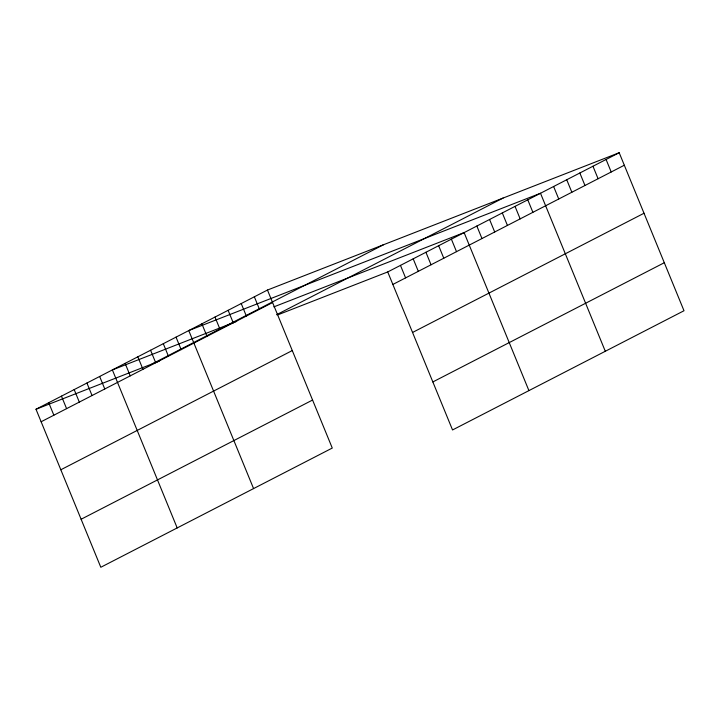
<?xml version="1.0" encoding="UTF-8"?>
<svg xmlns="http://www.w3.org/2000/svg" width="720" height="720" viewBox="0 0 720 720"><rect width="100%" height="100%" fill="white"/><g stroke="black" fill="none" stroke-linecap="round" stroke-linejoin="round"><path stroke-width="1.08" d="M267.462 290.043L332.271 448.056L100.809 567.27L36 409.257L267.462 290.043L619.191 152.73L684 310.743L452.538 429.957L387.729 271.944L619.191 152.73M152.073 363.942L383.535 244.728M41.13 421.758L272.592 302.544M276.552 314.739L503.118 198.045M392.859 284.445L624.321 165.231M60.822 469.773L292.284 350.559M412.551 332.46L644.013 213.246M81.108 519.255L312.57 400.041M432.846 381.942L664.308 262.719M236.7 321.381L112.383 369.918L177.192 527.931M273.816 306.891L464.112 232.605L528.921 390.618M36 409.257L159.291 361.125M277.875 314.829L387.729 271.944M606.078 159.48L611.208 171.981M592.965 166.239L598.086 178.74M579.843 172.998L584.973 185.49M566.73 179.748L571.851 192.249M553.617 186.507L558.738 199.008M605.304 351.279L540.495 193.257L188.766 330.579L253.575 488.592M527.769 199.818L532.89 212.319M515.034 206.379L520.164 218.871M502.308 212.931L507.429 225.432M489.573 219.492L494.703 231.984M476.847 226.044L481.968 238.545M451.386 239.157L456.507 251.658M438.651 245.718L443.781 258.219M425.925 252.27L431.046 264.771M413.19 258.831L418.32 271.332M400.464 265.383L405.585 277.884M254.349 296.793L259.47 309.294M241.227 303.552L246.357 316.053M228.114 310.311L233.244 322.812M215.001 317.061L220.122 329.562M201.879 323.82L207.009 336.321M176.031 337.131L181.161 349.632M163.305 343.692L168.426 356.184M150.57 350.244L155.7 362.745M137.844 356.805L142.965 369.306M125.109 363.357L130.239 375.858M99.648 376.47L104.778 388.971M86.922 383.031L92.052 395.532M74.187 389.583L79.317 402.084M61.461 396.144L66.591 408.645M48.726 402.705L53.856 415.197"/></g></svg>
